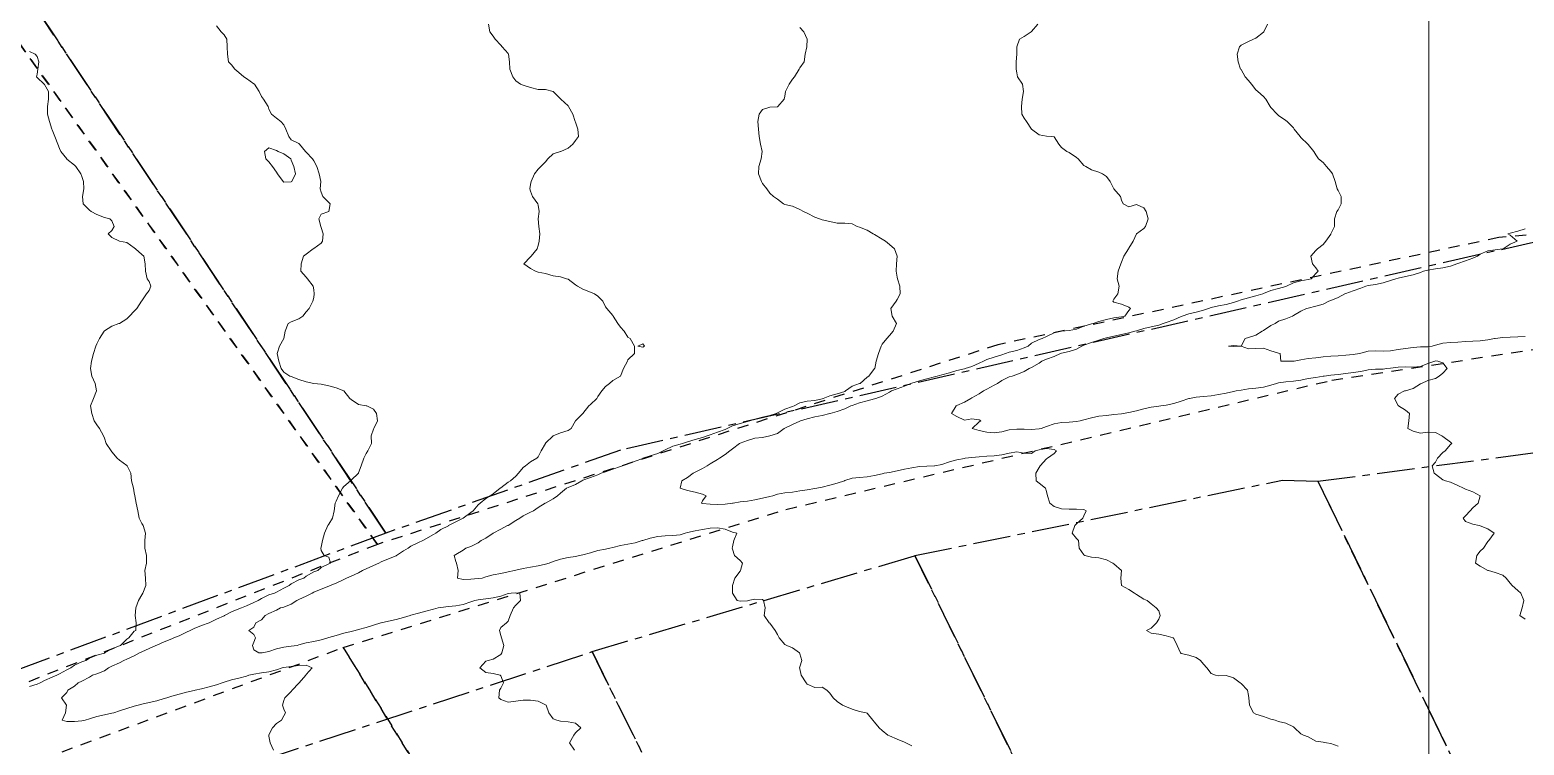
# Model space of a CAD drawing. Header units: centimetres. Extents: x 0 to 642158, y -847 to 649707.
# Drawn here: x 616373.3 to 616473.2, y 619821.1 to 619868.9 of the extents above; entities that cross this region are included whole.
import ezdxf

# ---------------------------------------------------------------- set-up
doc = ezdxf.new("R2010")
doc.units = ezdxf.units.CM
doc.header["$MEASUREMENT"] = 0
doc.linetypes.add('CENTERX2', pattern=[4, 2.5, -0.5, 0.5, -0.5])
doc.linetypes.add('JIS_02_0.7', pattern=[1.35, 0.75, -0.6])
for name, color, linetype, lineweight in [('MEV_grille', 254, 'Continuous', 9), ('WAL_parcellaire agricole', 7, 'JIS_02_0.7', 25), ('WAL_topographie 0.5', 253, 'Continuous', 20)]:
    doc.layers.add(name, color=color, linetype=linetype, lineweight=lineweight)
doc.layers.add('SPW_parcellaire cadastral', color=7, linetype='CENTERX2', lineweight=25, true_color=0xff0542)

# ---------------------------------------------------------------- blocks, each defined once
blk = doc.blocks.new('*U112')
at = {"layer": 'MEV_grille', "transparency": 33554687}
blk.add_lwpolyline([(0, 1825.476), (0, -1825.476)], dxfattribs=at)
blk = doc.blocks.new('*U113')
at = {"layer": 'MEV_grille', "color": 0, "linetype": 'ByBlock', "lineweight": -2, "transparency": 16777216}
blk.add_blockref('*U112', (1100, 0), dxfattribs=at)

msp = doc.modelspace()

# ---------------------------------------------------------------- linework, layer by layer
at = {"layer": 'SPW_parcellaire cadastral'}
for points in [[(616355.609, 620035.233), (616378.108, 620007.221), (616400.237, 619979.265), (616422.785, 619950.78), (616439.841, 619964.523), (616461.863, 619982.253), (616492.788, 620006.697), (616550.104, 619925.624), (616572.77, 619940.88), (616623.295, 619879.226), (616638.833, 619846.604), (616561.893, 619856.194), (616477.994, 619855.633), (616412.752, 619840.793), (616397.069, 619835.25), (616327.133, 619940.117), (616280.663, 620008.691), (616334.421, 620061.615), (616355.609, 620035.233)], [(616397.069, 619835.25), (616359.454, 619821.288), (616300.482, 619911.776), (616327.133, 619940.117), (616397.069, 619835.25)], [(616495.946, 619763.435), (616459.394, 619838.715), (616488.752, 619842.593), (616525.951, 619767.146)], [(616468.563, 619760.048), (616432.449, 619833.748), (616457.015, 619838.789), (616459.394, 619838.715), (616495.946, 619763.435)], [(616445.429, 619757.187), (616410.858, 619827.333), (616432.449, 619833.748), (616468.563, 619760.048)], [(616416.497, 619753.609), (616381.262, 619817.601), (616410.858, 619827.333), (616445.429, 619757.187)]]:
    msp.add_lwpolyline(points, dxfattribs=at)
at = {"layer": 'WAL_parcellaire agricole'}
for points in [[(616269.984, 619995.149), (616319.644, 620046.821), (616335.142, 620062.822), (616389.483, 619995.496), (616420.153, 619957.833), (616433.819, 619968.168), (616448.984, 619981.003), (616486.646, 620012.341), (616545.989, 619931.348), (616567.653, 619947.684), (616643.831, 619847.527), (616616.664, 619852.357), (616586.164, 619856.187), (616565.997, 619858.351), (616509.664, 619858.011), (616471.498, 619855.007), (616437.999, 619847.837), (616396.501, 619834.499), (616337.992, 619916.324), (616292.486, 619970.818), (616269.984, 619995.149)], [(616269.984, 619995.149), (616292.486, 619970.818), (616337.992, 619916.324), (616396.501, 619834.499), (616370.669, 619824.329), (616346.671, 619814.826), (616335.005, 619810.825), (616327.672, 619809.491), (616321.338, 619810.657), (616317.171, 619812.823), (616309.004, 619821.322), (616268.331, 619872.817), (616225.326, 619925.144), (616220.825, 619930.311), (616211.324, 619940.143), (616269.984, 619995.149)], [(616438.339, 619756.31), (616394.224, 619827.609), (616423.813, 619836.835), (616460.312, 619845.464), (616485.374, 619849.279), (616505.998, 619850.844), (616543.456, 619848.709), (616555.699, 619847.787), (616572.998, 619846.665), (616602.749, 619842.981), (616649.061, 619836.236), (616685.749, 619832.303), (616717.499, 619830.557), (616737.263, 619831.985), (616759.323, 619835.914), (616776.762, 619839.843), (616788.889, 619842.963), (616806.098, 619848.971), (616834.393, 619862.141), (616901.115, 619894.202)], [(616328.273, 619742.698), (616274.429, 619762.697), (616275.111, 619765.218), (616271.21, 619772.318), (616275.009, 619774.818), (616284.509, 619780.319), (616315.451, 619798.878), (616323.895, 619803.379), (616342.505, 619808.437), (616394.224, 619827.609), (616438.339, 619756.31), (616328.273, 619742.698)]]:
    msp.add_lwpolyline(points, dxfattribs=at)
at = {"layer": 'WAL_topographie 0.5'}
for points in [[(616385.75, 619869.139), (616386.068, 619868.75), (616386.25, 619868.539), (616386.427, 619868.25), (616386.467, 619867.75), (616386.472, 619867.25), (616386.559, 619866.75), (616386.75, 619866.547), (616386.982, 619866.25), (616387.25, 619866.034), (616387.572, 619865.75), (616387.75, 619865.629), (616388.25, 619865.278), (616388.29, 619865.25), (616388.6, 619864.75), (616388.75, 619864.432), (616388.883, 619864.25), (616389.2, 619863.75), (616389.25, 619863.571), (616389.423, 619863.25), (616389.75, 619862.984), (616390.05, 619862.75), (616390.25, 619862.523), (616390.372, 619862.25), (616390.592, 619861.75), (616390.75, 619861.528), (616391.25, 619861.285), (616391.296, 619861.25), (616391.702, 619860.75), (616391.75, 619860.71), (616392.176, 619860.25), (616392.25, 619860.117), (616392.454, 619859.75), (616392.612, 619859.25), (616392.721, 619858.75), (616392.684, 619858.25), (616392.75, 619858.023), (616392.85, 619857.75), (616393.25, 619857.35), (616393.35, 619857.25), (616393.25, 619856.75), (616393.25, 619856.75), (616392.75, 619856.568), (616392.583, 619856.25), (616392.727, 619855.75), (616392.75, 619855.678), (616392.886, 619855.25), (616392.839, 619854.75), (616392.75, 619854.622), (616392.25, 619854.274), (616392.202, 619854.25), (616391.75, 619853.9), (616391.562, 619853.75), (616391.417, 619853.25), (616391.382, 619852.75), (616391.75, 619852.361), (616391.821, 619852.25), (616392.206, 619851.75), (616392.25, 619851.5), (616392.286, 619851.25), (616392.25, 619851), (616392.19, 619850.75), (616391.936, 619850.25), (616391.75, 619850.033), (616391.52, 619849.75), (616391.25, 619849.578), (616390.75, 619849.38), (616390.528, 619849.25), (616390.327, 619848.75), (616390.25, 619848.25), (616390.25, 619848.25), (616389.955, 619847.75), (616389.795, 619847.25), (616389.908, 619846.75), (616390.076, 619846.25), (616390.25, 619846.015), (616390.659, 619845.75), (616390.75, 619845.723), (616391.25, 619845.524), (616391.75, 619845.354), (616392.25, 619845.25), (616392.25, 619845.25), (616392.75, 619845.203), (616393.25, 619845.088), (616393.75, 619844.967), (616394.25, 619844.75), (616394.25, 619844.75), (616394.67, 619844.25), (616394.75, 619844.173), (616395.25, 619843.856), (616395.75, 619843.764), (616395.788, 619843.75), (616396.25, 619843.528), (616396.447, 619843.25), (616396.521, 619842.75), (616396.267, 619842.25), (616396.25, 619842.187), (616396.098, 619841.75), (616396.107, 619841.25), (616395.857, 619840.75), (616395.75, 619840.57), (616395.59, 619840.25), (616395.42, 619839.75), (616395.25, 619839.279), (616395.236, 619839.25), (616394.75, 619838.788), (616394.7, 619838.75), (616394.25, 619838.364), (616394.168, 619838.25), (616393.902, 619837.75), (616393.75, 619837.382), (616393.684, 619837.25), (616393.615, 619836.75), (616393.5, 619836.25), (616393.25, 619835.859), (616393.194, 619835.75), (616392.959, 619835.25), (616392.838, 619834.75), (616392.75, 619834.312), (616392.727, 619834.25), (616392.75, 619834.083), (616392.95, 619833.75), (616393.25, 619833.643), (616393.365, 619833.25), (616393.25, 619833.197), (616392.75, 619832.963), (616392.528, 619832.75), (616392.25, 619832.676), (616391.75, 619832.376), (616391.595, 619832.25), (616391.25, 619832.125), (616390.75, 619831.861), (616390.61, 619831.75), (616390.25, 619831.567), (616389.75, 619831.312), (616389.631, 619831.25), (616389.25, 619831.124), (616388.75, 619830.886), (616388.531, 619830.75), (616388.25, 619830.614), (616387.75, 619830.396), (616387.407, 619830.25), (616387.25, 619830.196), (616386.75, 619829.992), (616386.284, 619829.75), (616386.25, 619829.734), (616385.75, 619829.492), (616385.253, 619829.25), (616385.25, 619829.249), (616384.75, 619829.077), (616384.25, 619828.883), (616383.993, 619828.75), (616383.75, 619828.628), (616383.25, 619828.4), (616382.896, 619828.25), (616382.75, 619828.184), (616382.25, 619827.989), (616381.75, 619827.774), (616381.699, 619827.75), (616381.25, 619827.536), (616380.75, 619827.33), (616380.588, 619827.25), (616380.25, 619827.045), (616379.75, 619826.822), (616379.56, 619826.75), (616379.25, 619826.582), (616378.75, 619826.352), (616378.533, 619826.25), (616378.25, 619826.057), (616377.75, 619825.854), (616377.463, 619825.75), (616377.25, 619825.619), (616376.75, 619825.358), (616376.502, 619825.25), (616376.25, 619825.032), (616375.812, 619824.75), (616375.75, 619824.611), (616375.389, 619824.25), (616375.706, 619823.75), (616375.661, 619823.25), (616375.422, 619822.75), (616375.75, 619822.672), (616376.25, 619822.661), (616376.75, 619822.711), (616376.958, 619822.75), (616377.25, 619822.854), (616377.75, 619822.988), (616378.25, 619823.102), (616378.75, 619823.215), (616378.892, 619823.25), (616379.25, 619823.368), (616379.75, 619823.54), (616380.25, 619823.696), (616380.5, 619823.75), (616380.75, 619823.816), (616381.25, 619823.928), (616381.75, 619824.055), (616382.25, 619824.191), (616382.428, 619824.25), (616382.75, 619824.35), (616383.25, 619824.492), (616383.75, 619824.618), (616384.25, 619824.734), (616384.31, 619824.75), (616384.75, 619824.845), (616385.25, 619824.979), (616385.75, 619825.12), (616386.122, 619825.25), (616386.25, 619825.286), (616386.75, 619825.439), (616387.25, 619825.565), (616387.75, 619825.694), (616387.914, 619825.75), (616388.25, 619825.828), (616388.75, 619825.915), (616389.25, 619825.984), (616389.75, 619826.115), (616390.132, 619826.25), (616390.25, 619826.275), (616390.75, 619826.342), (616391.25, 619826.413), (616391.75, 619826.434), (616392.142, 619826.25), (616391.75, 619825.797), (616391.72, 619825.75), (616391.282, 619825.25), (616391.25, 619825.217), (616390.802, 619824.75), (616390.75, 619824.672), (616390.315, 619824.25), (616390.25, 619824.068), (616390.153, 619823.75), (616390.25, 619823.481), (616390.37, 619823.25), (616390.25, 619823.036), (616390.102, 619822.75), (616389.75, 619822.534), (616389.495, 619822.25), (616389.25, 619821.77), (616389.237, 619821.75), (616389.25, 619821.694), (616389.335, 619821.25), (616389.564, 619820.75)], [(616403.94, 619869.25), (616404.015, 619868.75), (616404.25, 619868.464), (616404.386, 619868.25), (616404.75, 619867.85), (616404.845, 619867.75), (616405.25, 619867.303), (616405.279, 619867.25), (616405.338, 619866.75), (616405.368, 619866.25), (616405.559, 619865.75), (616405.75, 619865.479), (616406.074, 619865.25), (616406.25, 619865.192), (616406.75, 619865.037), (616407.25, 619864.89), (616407.75, 619864.896), (616408.25, 619864.757), (616408.263, 619864.75), (616408.75, 619864.263), (616408.769, 619864.25), (616409.25, 619863.802), (616409.292, 619863.75), (616409.565, 619863.25), (616409.735, 619862.75), (616409.75, 619862.714), (616409.917, 619862.25), (616409.944, 619861.75), (616409.75, 619861.492), (616409.564, 619861.25), (616409.25, 619860.981), (616408.762, 619860.75), (616408.75, 619860.744), (616408.25, 619860.592), (616407.902, 619860.25), (616407.75, 619860.065), (616407.428, 619859.75), (616407.25, 619859.564), (616407, 619859.25), (616406.786, 619858.75), (616406.75, 619858.536), (616406.705, 619858.25), (616406.75, 619858.096), (616406.865, 619857.75), (616407.224, 619857.25), (616407.25, 619857.159), (616407.33, 619856.75), (616407.26, 619856.25), (616407.303, 619855.75), (616407.365, 619855.25), (616407.311, 619854.75), (616407.25, 619854.477), (616407.193, 619854.25), (616406.788, 619853.75), (616406.75, 619853.712), (616406.288, 619853.25), (616406.75, 619852.934), (616407.068, 619852.75), (616407.25, 619852.679), (616407.75, 619852.607), (616408.25, 619852.447), (616408.75, 619852.382), (616409.159, 619852.25), (616409.25, 619852.226), (616409.75, 619851.835), (616409.888, 619851.75), (616410.25, 619851.544), (616410.75, 619851.361), (616411.013, 619851.25), (616411.25, 619851.089), (616411.589, 619850.75), (616411.75, 619850.375), (616411.85, 619850.25), (616412.25, 619849.788), (616412.278, 619849.75), (616412.579, 619849.25), (616412.75, 619849.019), (616413.009, 619848.75), (616413.25, 619848.344), (616413.416, 619848.25), (616413.694, 619847.75), (616413.704, 619847.25), (616413.25, 619846.833), (616413.219, 619846.75), (616412.967, 619846.25), (616412.75, 619845.75), (616412.75, 619845.75), (616412.25, 619845.444), (616412.017, 619845.25), (616411.75, 619845.04), (616411.511, 619844.75), (616411.25, 619844.375), (616411.173, 619844.25), (616410.75, 619843.843), (616410.646, 619843.75), (616410.25, 619843.25), (616410.25, 619843.25), (616409.75, 619842.75), (616409.75, 619842.75), (616409.45, 619842.25), (616409.25, 619842.103), (616408.75, 619841.961), (616408.25, 619841.75), (616408.25, 619841.75), (616407.75, 619841.263), (616407.74, 619841.25), (616407.45, 619840.75), (616407.25, 619840.35), (616407.175, 619840.25), (616406.75, 619840.007), (616406.397, 619839.75), (616406.25, 619839.638), (616405.929, 619839.25), (616405.75, 619839.062), (616405.397, 619838.75), (616405.25, 619838.652), (616404.75, 619838.275), (616404.721, 619838.25), (616404.25, 619837.875), (616404.054, 619837.75), (616403.75, 619837.565), (616403.373, 619837.25), (616403.25, 619837.137), (616402.904, 619836.75), (616402.75, 619836.638), (616402.25, 619836.25), (616402.25, 619836.25), (616401.75, 619836.007), (616401.263, 619835.75), (616401.25, 619835.745), (616400.75, 619835.488), (616400.408, 619835.25), (616400.25, 619835.168), (616399.75, 619834.875), (616399.538, 619834.75), (616399.25, 619834.616), (616398.75, 619834.375), (616398.568, 619834.25), (616398.25, 619834.071), (616397.772, 619833.75), (616397.75, 619833.738), (616397.25, 619833.539), (616396.75, 619833.334), (616396.596, 619833.25), (616396.25, 619833.091), (616395.75, 619832.873), (616395.513, 619832.75), (616395.25, 619832.608), (616394.75, 619832.379), (616394.442, 619832.25), (616394.25, 619832.152), (616393.75, 619831.9), (616393.356, 619831.75), (616393.25, 619831.701), (616392.75, 619831.499), (616392.25, 619831.297), (616392.135, 619831.25), (616391.75, 619831.039), (616391.25, 619830.81), (616391.128, 619830.75), (616390.75, 619830.502), (616390.25, 619830.313), (616390.021, 619830.25), (616389.75, 619830.111), (616389.25, 619829.873), (616389.007, 619829.75), (616388.75, 619829.466), (616388.369, 619829.25), (616388.25, 619828.958), (616387.917, 619828.75), (616388.25, 619828.472), (616388.347, 619828.25), (616388.25, 619827.964), (616388.15, 619827.75), (616388.25, 619827.45), (616388.583, 619827.25), (616388.75, 619827.246), (616388.79, 619827.25), (616389.25, 619827.35), (616389.75, 619827.513), (616390.25, 619827.625), (616390.75, 619827.691), (616391.138, 619827.75), (616391.25, 619827.779), (616391.75, 619827.915), (616392.25, 619828.011), (616392.75, 619828.128), (616393.191, 619828.25), (616393.25, 619828.272), (616393.75, 619828.422), (616394.25, 619828.564), (616394.75, 619828.687), (616395.009, 619828.75), (616395.25, 619828.813), (616395.75, 619828.95), (616396.25, 619829.097), (616396.736, 619829.25), (616396.75, 619829.254), (616397.25, 619829.361), (616397.75, 619829.481), (616398.25, 619829.625), (616398.704, 619829.75), (616398.75, 619829.762), (616399.25, 619829.901), (616399.75, 619830.04), (616400.25, 619830.174), (616400.562, 619830.25), (616400.75, 619830.287), (616401.25, 619830.353), (616401.75, 619830.395), (616402.25, 619830.474), (616402.75, 619830.652), (616403.03, 619830.75), (616403.25, 619830.795), (616403.75, 619830.852), (616404.25, 619830.935), (616404.75, 619831.047), (616405.25, 619831.22), (616405.438, 619831.25), (616405.75, 619831.266), (616406.028, 619831.25), (616406.062, 619830.75), (616405.75, 619830.427), (616405.601, 619830.25), (616405.382, 619829.75), (616405.25, 619829.375), (616405.135, 619829.25), (616404.75, 619828.938), (616404.671, 619828.75), (616404.75, 619828.417), (616404.798, 619828.25), (616404.948, 619827.75), (616404.823, 619827.25), (616404.75, 619827.146), (616404.25, 619826.825), (616403.9, 619826.75), (616403.75, 619826.696), (616403.359, 619826.25), (616403.75, 619825.945), (616404.25, 619825.875), (616404.704, 619825.75), (616404.75, 619825.717), (616404.939, 619825.25), (616404.75, 619824.882), (616404.674, 619824.75), (616404.614, 619824.25), (616404.75, 619824.128), (616405.25, 619823.964), (616405.75, 619824.027), (616406.25, 619824.095), (616406.75, 619824.088), (616407.25, 619824.028), (616407.75, 619823.784), (616407.779, 619823.75), (616407.966, 619823.25), (616408.25, 619822.854), (616408.5, 619822.75), (616408.75, 619822.685), (616409.25, 619822.65), (616409.75, 619822.561), (616410.109, 619822.25), (616409.75, 619821.902), (616409.644, 619821.75), (616409.348, 619821.25), (616409.694, 619820.75)], [(616424.75, 619869.036), (616425.019, 619868.75), (616425.241, 619868.25), (616425.208, 619867.75), (616425.109, 619867.25), (616425.039, 619866.75), (616424.75, 619866.343), (616424.705, 619866.25), (616424.385, 619865.75), (616424.25, 619865.583), (616424.028, 619865.25), (616423.796, 619864.75), (616423.75, 619864.438), (616423.692, 619864.25), (616423.274, 619863.75), (616423.25, 619863.731), (616422.75, 619863.705), (616422.25, 619863.566), (616422.036, 619863.25), (616421.947, 619862.75), (616421.989, 619862.25), (616422.041, 619861.75), (616422.111, 619861.25), (616422.234, 619860.75), (616422.156, 619860.25), (616422, 619859.75), (616421.992, 619859.25), (616422.179, 619858.75), (616422.25, 619858.618), (616422.542, 619858.25), (616422.75, 619857.972), (616423, 619857.75), (616423.25, 619857.576), (616423.667, 619857.25), (616423.75, 619857.202), (616424.25, 619857.095), (616424.75, 619856.88), (616425, 619856.75), (616425.25, 619856.625), (616425.75, 619856.371), (616426.058, 619856.25), (616426.25, 619856.182), (616426.75, 619856.066), (616427.25, 619855.953), (616427.75, 619855.962), (616428.25, 619855.924), (616428.583, 619855.75), (616428.75, 619855.689), (616429.25, 619855.493), (616429.655, 619855.25), (616429.75, 619855.197), (616430.25, 619854.882), (616430.477, 619854.75), (616430.75, 619854.536), (616431.083, 619854.25), (616431.25, 619853.75), (616431.25, 619853.75), (616431.25, 619853.75), (616431.224, 619853.25), (616431.194, 619852.75), (616431.25, 619852.35), (616431.279, 619852.25), (616431.437, 619851.75), (616431.454, 619851.25), (616431.25, 619850.857), (616431.19, 619850.75), (616430.843, 619850.25), (616430.917, 619849.75), (616431.204, 619849.25), (616430.992, 619848.75), (616430.75, 619848.462), (616430.56, 619848.25), (616430.25, 619847.875), (616430.191, 619847.75), (616430.017, 619847.25), (616429.85, 619846.75), (616429.774, 619846.25), (616429.75, 619846.241), (616429.375, 619845.75), (616429.25, 619845.671), (616428.778, 619845.25), (616428.75, 619845.239), (616428.25, 619845.063), (616427.806, 619844.75), (616427.75, 619844.724), (616427.25, 619844.56), (616426.75, 619844.432), (616426.304, 619844.25), (616426.25, 619844.234), (616425.75, 619844.116), (616425.25, 619844.058), (616424.75, 619843.947), (616424.363, 619843.75), (616424.25, 619843.713), (616423.75, 619843.534), (616423.25, 619843.291), (616423.161, 619843.25), (616422.75, 619843.12), (616422.25, 619843.007), (616421.75, 619842.862), (616421.417, 619842.75), (616421.25, 619842.706), (616420.75, 619842.585), (616420.25, 619842.421), (616419.899, 619842.25), (616419.75, 619842.185), (616419.25, 619841.997), (616418.75, 619841.828), (616418.549, 619841.75), (616418.25, 619841.647), (616417.75, 619841.497), (616417.25, 619841.36), (616416.894, 619841.25), (616416.75, 619841.205), (616416.25, 619841.052), (616415.75, 619840.817), (616415.623, 619840.75), (616415.25, 619840.575), (616414.75, 619840.411), (616414.261, 619840.25), (616414.25, 619840.246), (616413.75, 619840.066), (616413.25, 619839.876), (616412.884, 619839.75), (616412.75, 619839.696), (616412.25, 619839.527), (616411.75, 619839.337), (616411.474, 619839.25), (616411.25, 619839.143), (616410.75, 619838.966), (616410.25, 619838.783), (616410.164, 619838.75), (616409.75, 619838.505), (616409.25, 619838.308), (616409.138, 619838.25), (616408.75, 619837.917), (616408.537, 619837.75), (616408.25, 619837.542), (616407.75, 619837.261), (616407.732, 619837.25), (616407.25, 619836.969), (616406.943, 619836.75), (616406.75, 619836.651), (616406.25, 619836.403), (616406.03, 619836.25), (616405.75, 619836.085), (616405.25, 619835.772), (616405.21, 619835.75), (616404.75, 619835.512), (616404.256, 619835.25), (616404.25, 619835.246), (616403.75, 619834.908), (616403.438, 619834.75), (616403.25, 619834.595), (616402.75, 619834.366), (616402.417, 619834.25), (616402.25, 619834.112), (616401.75, 619833.818), (616401.63, 619833.75), (616401.75, 619833.35), (616401.793, 619833.25), (616401.913, 619832.75), (616401.863, 619832.25), (616402.25, 619832.158), (616402.75, 619832.178), (616403.25, 619832.214), (616403.516, 619832.25), (616403.75, 619832.334), (616404.25, 619832.463), (616404.75, 619832.55), (616405.25, 619832.663), (616405.672, 619832.75), (616405.75, 619832.779), (616406.25, 619832.885), (616406.75, 619832.968), (616407.25, 619833.063), (616407.75, 619833.176), (616407.991, 619833.25), (616408.25, 619833.354), (616408.75, 619833.515), (616409.25, 619833.621), (616409.75, 619833.699), (616410.019, 619833.75), (616410.25, 619833.798), (616410.75, 619833.94), (616411.25, 619834.08), (616411.75, 619834.183), (616412.038, 619834.25), (616412.25, 619834.302), (616412.75, 619834.419), (616413.25, 619834.504), (616413.75, 619834.601), (616414.219, 619834.75), (616414.25, 619834.759), (616414.75, 619834.913), (616415.25, 619835.02), (616415.75, 619835.076), (616416.25, 619835.099), (616416.75, 619835.146), (616417.086, 619835.25), (616417.25, 619835.287), (616417.75, 619835.409), (616418.25, 619835.502), (616418.75, 619835.577), (616419.25, 619835.61), (616419.75, 619835.518), (616420.25, 619835.325), (616420.531, 619835.25), (616420.331, 619834.75), (616420.25, 619834.333), (616420.234, 619834.25), (616420.25, 619834.179), (616420.387, 619833.75), (616420.75, 619833.417), (616420.91, 619833.25), (616420.794, 619832.75), (616420.75, 619832.7), (616420.395, 619832.25), (616420.25, 619831.75), (616420.25, 619831.25), (616420.562, 619830.75), (616420.75, 619830.698), (616421.25, 619830.731), (616421.306, 619830.75), (616421.75, 619830.848), (616422.25, 619830.808), (616422.328, 619830.75), (616422.44, 619830.25), (616422.355, 619829.75), (616422.7, 619829.25), (616422.75, 619829.227), (616423.1, 619828.75), (616423.25, 619828.469), (616423.359, 619828.25), (616423.75, 619827.819), (616423.883, 619827.75), (616424.25, 619827.578), (616424.727, 619827.25), (616424.75, 619827.188), (616424.875, 619826.75), (616424.75, 619826.312), (616424.738, 619826.25), (616424.75, 619826.187), (616424.84, 619825.75), (616425.184, 619825.25), (616425.25, 619825.169), (616425.75, 619824.944), (616426.25, 619824.96), (616426.558, 619824.75), (616426.75, 619824.558), (616426.972, 619824.25), (616427.25, 619824), (616427.607, 619823.75), (616427.75, 619823.699), (616428.25, 619823.483), (616428.75, 619823.338), (616429.178, 619823.25), (616429.25, 619823.217), (616429.639, 619822.75), (616429.75, 619822.625), (616430.05, 619822.25), (616430.25, 619822.059), (616430.632, 619821.75), (616430.75, 619821.705), (616431.25, 619821.489), (616431.75, 619821.285), (616431.833, 619821.25), (616432.25, 619821.036)], [(616440.661, 619869.25), (616440.25, 619868.763), (616440.228, 619868.75), (616439.75, 619868.426), (616439.434, 619868.25), (616439.25, 619867.75), (616439.25, 619867.25), (616439.25, 619867.25), (616439.219, 619866.75), (616439.218, 619866.25), (616439.25, 619866), (616439.315, 619865.75), (616439.639, 619865.25), (616439.702, 619864.75), (616439.607, 619864.25), (616439.578, 619863.75), (616439.595, 619863.25), (616439.75, 619862.969), (616439.902, 619862.75), (616440.25, 619862.25), (616440.25, 619862.25), (616440.75, 619861.868), (616441.25, 619861.775), (616441.583, 619861.75), (616441.75, 619861.729), (616442.061, 619861.25), (616442.25, 619861.017), (616442.613, 619860.75), (616442.75, 619860.692), (616443.25, 619860.35), (616443.35, 619860.25), (616443.75, 619859.813), (616443.868, 619859.75), (616444.25, 619859.518), (616444.75, 619859.363), (616444.983, 619859.25), (616445.25, 619859.076), (616445.492, 619858.75), (616445.75, 619858.25), (616445.75, 619858.25), (616446.19, 619857.75), (616446.25, 619857.499), (616446.375, 619857.25), (616446.75, 619857.062), (616447.25, 619857.2), (616447.75, 619856.99), (616447.908, 619856.75), (616448.045, 619856.25), (616447.854, 619855.75), (616447.75, 619855.6), (616447.25, 619855.25), (616447.25, 619855.25), (616447.028, 619854.75), (616446.75, 619854.296), (616446.732, 619854.25), (616446.41, 619853.75), (616446.25, 619853.35), (616446.206, 619853.25), (616446.036, 619852.75), (616445.962, 619852.25), (616446.098, 619851.75), (616446.013, 619851.25), (616445.75, 619850.893), (616445.689, 619850.75), (616445.75, 619850.683), (616446.25, 619850.541), (616446.75, 619850.34), (616446.852, 619850.25), (616446.75, 619850.128), (616446.486, 619849.75), (616446.25, 619849.7), (616445.75, 619849.629), (616445.25, 619849.518), (616444.75, 619849.389), (616444.366, 619849.25), (616444.25, 619849.23), (616443.75, 619849.071), (616443.25, 619848.878), (616442.75, 619848.789), (616442.25, 619848.75), (616442.25, 619848.75), (616441.75, 619848.64), (616441.25, 619848.397), (616440.955, 619848.25), (616440.75, 619848.184), (616440.25, 619847.952), (616440.007, 619847.75), (616439.75, 619847.624), (616439.25, 619847.461), (616438.75, 619847.341), (616438.502, 619847.25), (616438.25, 619847.17), (616437.75, 619847.006), (616437.25, 619846.846), (616437.033, 619846.75), (616436.75, 619846.616), (616436.25, 619846.387), (616435.794, 619846.25), (616435.75, 619846.236), (616435.25, 619846.112), (616434.75, 619845.957), (616434.25, 619845.832), (616433.937, 619845.75), (616433.75, 619845.699), (616433.25, 619845.555), (616432.75, 619845.426), (616432.25, 619845.274), (616432.183, 619845.25), (616431.75, 619845.07), (616431.25, 619844.886), (616430.882, 619844.75), (616430.75, 619844.675), (616430.25, 619844.401), (616429.83, 619844.25), (616429.75, 619844.217), (616429.25, 619844.084), (616428.75, 619843.964), (616428.25, 619843.782), (616428.169, 619843.75), (616427.75, 619843.547), (616427.25, 619843.376), (616426.782, 619843.25), (616426.75, 619843.236), (616426.25, 619843.112), (616425.75, 619843.013), (616425.25, 619842.88), (616424.786, 619842.75), (616424.75, 619842.733), (616424.25, 619842.513), (616423.75, 619842.269), (616423.706, 619842.25), (616423.25, 619841.914), (616422.75, 619841.75), (616422.75, 619841.75), (616422.25, 619841.652), (616421.75, 619841.588), (616421.25, 619841.443), (616420.75, 619841.264), (616420.714, 619841.25), (616420.25, 619840.876), (616420.07, 619840.75), (616419.75, 619840.5), (616419.375, 619840.25), (616419.25, 619840.179), (616418.75, 619839.875), (616418.552, 619839.75), (616418.25, 619839.574), (616417.75, 619839.317), (616417.625, 619839.25), (616417.25, 619838.973), (616416.858, 619838.75), (616416.75, 619838.25), (616417.25, 619838.089), (616417.75, 619837.983), (616418.25, 619837.861), (616418.485, 619837.75), (616418.25, 619837.417), (616418.17, 619837.25), (616418.25, 619837.223), (616418.75, 619837.176), (616419.25, 619837.161), (616419.75, 619837.185), (616420.25, 619837.246), (616420.283, 619837.25), (616420.75, 619837.351), (616421.25, 619837.397), (616421.75, 619837.476), (616422.25, 619837.582), (616422.75, 619837.698), (616422.948, 619837.75), (616423.25, 619837.863), (616423.75, 619837.953), (616424.25, 619837.994), (616424.75, 619838.067), (616425.25, 619838.151), (616425.75, 619838.223), (616425.894, 619838.25), (616426.25, 619838.32), (616426.75, 619838.446), (616427.25, 619838.587), (616427.726, 619838.75), (616427.75, 619838.76), (616428.25, 619838.914), (616428.75, 619838.965), (616429.25, 619839.006), (616429.75, 619839.113), (616430.25, 619839.224), (616430.393, 619839.25), (616430.75, 619839.31), (616431.25, 619839.423), (616431.75, 619839.527), (616432.25, 619839.606), (616432.75, 619839.693), (616433.25, 619839.729), (616433.75, 619839.74), (616433.785, 619839.75), (616434.25, 619839.845), (616434.75, 619840.011), (616435.25, 619840.148), (616435.75, 619840.243), (616435.797, 619840.25), (616436.25, 619840.298), (616436.75, 619840.354), (616437.25, 619840.389), (616437.75, 619840.418), (616438.25, 619840.486), (616438.75, 619840.6), (616439.25, 619840.69), (616439.75, 619840.602), (616440.25, 619840.568), (616440.485, 619840.75), (616440.75, 619840.814), (616441.25, 619840.913), (616441.75, 619840.838), (616441.917, 619840.75), (616441.75, 619840.57), (616441.306, 619840.25), (616441.25, 619840.213), (616440.819, 619839.75), (616440.75, 619839.632), (616440.533, 619839.25), (616440.543, 619838.75), (616440.75, 619838.596), (616441.185, 619838.25), (616441.25, 619838.028), (616441.313, 619837.75), (616441.461, 619837.25), (616441.75, 619837.03), (616442.25, 619836.865), (616442.75, 619836.847), (616443.25, 619836.854), (616443.75, 619836.833), (616443.9, 619836.75), (616443.75, 619836.417), (616443.667, 619836.25), (616443.25, 619835.875), (616443.136, 619835.75), (616442.956, 619835.25), (616443.25, 619834.893), (616443.383, 619834.75), (616443.438, 619834.25), (616443.75, 619833.796), (616443.796, 619833.75), (616444.25, 619833.648), (616444.75, 619833.592), (616445.25, 619833.464), (616445.679, 619833.25), (616445.75, 619833.202), (616446.25, 619832.75), (616446.25, 619832.75), (616446.25, 619832.75), (616446.218, 619832.25), (616446.25, 619831.75), (616446.25, 619831.75), (616446.75, 619831.482), (616447.132, 619831.25), (616447.25, 619831.159), (616447.75, 619830.846), (616447.977, 619830.75), (616448.25, 619830.536), (616448.583, 619830.25), (616448.75, 619830.068), (616448.84, 619829.75), (616448.75, 619829.5), (616448.604, 619829.25), (616448.25, 619828.896), (616447.932, 619828.75), (616448.25, 619828.566), (616448.75, 619828.491), (616449.25, 619828.385), (616449.704, 619828.25), (616449.75, 619828.204), (616449.988, 619827.75), (616450.194, 619827.25), (616450.25, 619827.218), (616450.75, 619827.101), (616451.25, 619826.945), (616451.536, 619826.75), (616451.75, 619826.489), (616451.97, 619826.25), (616452.25, 619825.861), (616452.536, 619825.75), (616452.75, 619825.716), (616453.25, 619825.739), (616453.75, 619825.587), (616454.203, 619825.25), (616454.25, 619825.205), (616454.679, 619824.75), (616454.75, 619824.393), (616454.774, 619824.25), (616454.818, 619823.75), (616455.075, 619823.25), (616455.25, 619823.158), (616455.75, 619822.989), (616456.25, 619822.81), (616456.528, 619822.75), (616456.75, 619822.659), (616457.25, 619822.556), (616457.75, 619822.3), (616457.821, 619822.25), (616458.25, 619821.85), (616458.438, 619821.75), (616458.75, 619821.636), (616459.25, 619821.342), (616459.75, 619821.293), (616459.964, 619821.25), (616460.25, 619821.191), (616460.75, 619821.009)], [(616456.021, 619869.25), (616455.764, 619868.75), (616455.75, 619868.734), (616455.25, 619868.333), (616455.083, 619868.25), (616454.75, 619868.103), (616454.25, 619867.861), (616454.156, 619867.75), (616453.993, 619867.25), (616454.054, 619866.75), (616454.225, 619866.25), (616454.25, 619866.222), (616454.524, 619865.75), (616454.75, 619865.5), (616454.95, 619865.25), (616455.25, 619864.861), (616455.37, 619864.75), (616455.75, 619864.433), (616455.903, 619864.25), (616456.202, 619863.75), (616456.25, 619863.692), (616456.661, 619863.25), (616456.75, 619863.161), (616457.25, 619862.817), (616457.333, 619862.75), (616457.75, 619862.333), (616457.811, 619862.25), (616458.196, 619861.75), (616458.25, 619861.687), (616458.727, 619861.25), (616458.75, 619861.221), (616459.113, 619860.75), (616459.25, 619860.519), (616459.434, 619860.25), (616459.75, 619860.01), (616459.967, 619859.75), (616460.25, 619859.423), (616460.36, 619859.25), (616460.547, 619858.75), (616460.687, 619858.25), (616460.75, 619858.139), (616460.939, 619857.75), (616460.948, 619857.25), (616460.75, 619856.864), (616460.661, 619856.75), (616460.509, 619856.25), (616460.5, 619855.75), (616460.263, 619855.25), (616460.25, 619855.231), (616459.921, 619854.75), (616459.75, 619854.547), (616459.37, 619854.25), (616459.25, 619854.139), (616458.911, 619853.75), (616459.02, 619853.25), (616459.25, 619852.976), (616459.413, 619852.75), (616459.25, 619852.598), (616458.936, 619852.25), (616458.75, 619852.201), (616458.25, 619852.101), (616457.75, 619851.973), (616457.299, 619851.75), (616457.25, 619851.737), (616456.75, 619851.598), (616456.25, 619851.456), (616455.75, 619851.27), (616455.709, 619851.25), (616455.25, 619851.113), (616454.75, 619850.978), (616454.25, 619850.842), (616454.015, 619850.75), (616453.75, 619850.667), (616453.25, 619850.537), (616452.75, 619850.445), (616452.25, 619850.316), (616452.069, 619850.25), (616451.75, 619850.138), (616451.25, 619850.009), (616450.75, 619849.894), (616450.324, 619849.75), (616450.25, 619849.721), (616449.75, 619849.509), (616449.25, 619849.316), (616449.047, 619849.25), (616448.75, 619849.152), (616448.25, 619849.039), (616447.75, 619848.917), (616447.25, 619848.773), (616447.157, 619848.75), (616446.75, 619848.625), (616446.25, 619848.525), (616445.75, 619848.419), (616445.25, 619848.294), (616445.074, 619848.25), (616444.75, 619848.135), (616444.25, 619847.979), (616443.75, 619847.804), (616443.601, 619847.75), (616443.25, 619847.549), (616442.75, 619847.383), (616442.25, 619847.267), (616442.182, 619847.25), (616441.75, 619847.061), (616441.25, 619846.868), (616440.938, 619846.75), (616440.75, 619846.615), (616440.25, 619846.312), (616440.09, 619846.25), (616439.75, 619846.055), (616439.25, 619845.845), (616438.95, 619845.75), (616438.75, 619845.684), (616438.25, 619845.441), (616437.966, 619845.25), (616437.75, 619845.139), (616437.25, 619844.869), (616437.041, 619844.75), (616436.75, 619844.55), (616436.25, 619844.284), (616436.179, 619844.25), (616435.75, 619843.996), (616435.25, 619843.768), (616435.212, 619843.75), (616434.882, 619843.25), (616435.25, 619843.038), (616435.75, 619842.798), (616436.25, 619842.883), (616436.75, 619842.813), (616436.844, 619842.75), (616436.75, 619842.678), (616436.276, 619842.25), (616436.75, 619842.098), (616437.25, 619841.991), (616437.75, 619841.961), (616438.25, 619842.027), (616438.75, 619842.151), (616439.25, 619842.204), (616439.75, 619842.187), (616440.25, 619842.175), (616440.75, 619842.214), (616440.891, 619842.25), (616441.25, 619842.386), (616441.75, 619842.561), (616442.25, 619842.638), (616442.75, 619842.668), (616443.25, 619842.707), (616443.488, 619842.75), (616443.75, 619842.811), (616444.25, 619842.96), (616444.75, 619843.056), (616445.25, 619843.121), (616445.75, 619843.184), (616446.25, 619843.232), (616446.379, 619843.25), (616446.75, 619843.309), (616447.25, 619843.432), (616447.75, 619843.562), (616448.25, 619843.666), (616448.75, 619843.729), (616448.893, 619843.75), (616449.25, 619843.805), (616449.75, 619843.914), (616450.25, 619844.067), (616450.75, 619844.237), (616450.812, 619844.25), (616451.25, 619844.332), (616451.75, 619844.375), (616452.25, 619844.425), (616452.75, 619844.504), (616453.25, 619844.601), (616453.75, 619844.708), (616453.931, 619844.75), (616454.25, 619844.81), (616454.75, 619844.884), (616455.25, 619844.943), (616455.75, 619845.012), (616456.25, 619845.131), (616456.611, 619845.25), (616456.75, 619845.284), (616457.25, 619845.357), (616457.75, 619845.398), (616458.25, 619845.47), (616458.75, 619845.574), (616459.25, 619845.657), (616459.75, 619845.739), (616459.798, 619845.75), (616460.25, 619845.804), (616460.75, 619845.851), (616461.25, 619845.911), (616461.75, 619845.983), (616462.25, 619846.054), (616462.75, 619846.155), (616463.25, 619846.21), (616463.75, 619846.202), (616463.97, 619846.25), (616464.25, 619846.272), (616464.75, 619846.334), (616465.25, 619846.353), (616465.75, 619846.335), (616466.25, 619846.387), (616466.75, 619846.575), (616467.203, 619846.75), (616467.25, 619846.755), (616467.4, 619846.75), (616467.75, 619846.633), (616468.024, 619846.25), (616467.75, 619845.947), (616467.491, 619845.75), (616467.25, 619845.594), (616466.75, 619845.458), (616466.309, 619845.25), (616466.25, 619845.221), (616465.75, 619844.917), (616465.25, 619844.768), (616465.183, 619844.75), (616464.75, 619844.547), (616464.513, 619844.25), (616464.75, 619843.775), (616464.775, 619843.75), (616465.25, 619843.478), (616465.508, 619843.25), (616465.469, 619842.75), (616465.408, 619842.25), (616465.75, 619842.074), (616466.25, 619841.926), (616466.75, 619841.991), (616467.25, 619841.981), (616467.679, 619841.75), (616467.75, 619841.697), (616468.25, 619841.338), (616468.344, 619841.25), (616468.25, 619841.171), (616467.902, 619840.75), (616467.75, 619840.629), (616467.383, 619840.25), (616467.25, 619840), (616467.04, 619839.75), (616467.173, 619839.25), (616467.25, 619839.202), (616467.75, 619838.821), (616467.917, 619838.75), (616468.25, 619838.652), (616468.75, 619838.433), (616469.125, 619838.25), (616469.25, 619838.181), (616469.75, 619838.01), (616470.25, 619837.75), (616470.25, 619837.75), (616470.25, 619837.75), (616470.103, 619837.25), (616469.75, 619836.934), (616469.566, 619836.75), (616469.25, 619836.397), (616469.111, 619836.25), (616469.25, 619836.022), (616469.75, 619835.85), (616470.167, 619835.75), (616470.25, 619835.738), (616470.75, 619835.547), (616471.182, 619835.25), (616470.809, 619834.75), (616470.75, 619834.683), (616470.454, 619834.25), (616470.25, 619834.046), (616470.009, 619833.75), (616469.935, 619833.25), (616470.25, 619833.043), (616470.75, 619832.764), (616470.8, 619832.75), (616471.25, 619832.618), (616471.75, 619832.442), (616471.988, 619832.25), (616472.25, 619831.906), (616472.369, 619831.75), (616472.75, 619831.417), (616472.961, 619831.25), (616473.169, 619830.75), (616473.039, 619830.25), (616472.89, 619829.75), (616473.25, 619829.5)], [(616373.25, 619867.431), (616373.611, 619867.25), (616373.75, 619867.094), (616373.86, 619866.75), (616373.799, 619866.25), (616373.75, 619865.917), (616373.706, 619865.75), (616373.75, 619865.687), (616374.217, 619865.25), (616374.25, 619865.226), (616374.52, 619864.75), (616374.517, 619864.25), (616374.455, 619863.75), (616374.45, 619863.25), (616374.583, 619862.75), (616374.733, 619862.25), (616374.75, 619862.197), (616374.927, 619861.75), (616375.127, 619861.25), (616375.25, 619860.954), (616375.346, 619860.75), (616375.735, 619860.25), (616375.75, 619860.238), (616376.25, 619859.828), (616376.33, 619859.75), (616376.684, 619859.25), (616376.75, 619859.075), (616376.853, 619858.75), (616376.867, 619858.25), (616376.778, 619857.75), (616376.827, 619857.25), (616377.25, 619856.837), (616377.371, 619856.75), (616377.75, 619856.53), (616378.25, 619856.343), (616378.617, 619856.25), (616378.75, 619856.117), (616378.903, 619855.75), (616378.75, 619855.461), (616378.5, 619855.25), (616378.75, 619855.015), (616379.25, 619854.75), (616379.25, 619854.75), (616379.75, 619854.662), (616380.25, 619854.308), (616380.333, 619854.25), (616380.75, 619853.875), (616380.897, 619853.75), (616380.986, 619853.25), (616380.991, 619852.75), (616381.115, 619852.25), (616381.25, 619852.055), (616381.352, 619851.75), (616381.25, 619851.461), (616381.076, 619851.25), (616380.75, 619850.781), (616380.742, 619850.75), (616380.415, 619850.25), (616380.25, 619850.074), (616379.938, 619849.75), (616379.75, 619849.566), (616379.25, 619849.262), (616379.213, 619849.25), (616378.75, 619849.079), (616378.25, 619848.766), (616378.233, 619848.75), (616377.914, 619848.25), (616377.75, 619847.905), (616377.686, 619847.75), (616377.515, 619847.25), (616377.385, 619846.75), (616377.331, 619846.25), (616377.413, 619845.75), (616377.637, 619845.25), (616377.733, 619844.75), (616377.513, 619844.25), (616377.32, 619843.75), (616377.403, 619843.25), (616377.563, 619842.75), (616377.75, 619842.494), (616377.929, 619842.25), (616378.196, 619841.75), (616378.25, 619841.592), (616378.373, 619841.25), (616378.701, 619840.75), (616378.75, 619840.679), (616379.103, 619840.25), (616379.25, 619840.134), (616379.75, 619839.772), (616379.772, 619839.75), (616380.02, 619839.25), (616380.066, 619838.75), (616380.207, 619838.25), (616380.25, 619837.95), (616380.275, 619837.75), (616380.383, 619837.25), (616380.481, 619836.75), (616380.58, 619836.25), (616380.75, 619835.896), (616380.85, 619835.75), (616381, 619835.25), (616380.956, 619834.75), (616380.964, 619834.25), (616381.074, 619833.75), (616381.069, 619833.25), (616380.962, 619832.75), (616380.991, 619832.25), (616381.026, 619831.75), (616380.826, 619831.25), (616380.75, 619831.118), (616380.524, 619830.75), (616380.345, 619830.25), (616380.301, 619829.75), (616380.386, 619829.25), (616380.35, 619828.75), (616380.25, 619828.708), (616379.878, 619828.25), (616379.75, 619828.176), (616379.317, 619827.75), (616379.25, 619827.722), (616378.75, 619827.525), (616378.28, 619827.25), (616378.25, 619827.238), (616377.75, 619827.098), (616377.25, 619826.906), (616377.008, 619826.75), (616376.75, 619826.642), (616376.25, 619826.428), (616376.006, 619826.25), (616375.75, 619826.119), (616375.25, 619825.842), (616375.06, 619825.75), (616374.75, 619825.635), (616374.25, 619825.401), (616373.957, 619825.25), (616373.75, 619825.164), (616373.25, 619824.999)], [(616390.75, 619858.721), (616390.787, 619858.75), (616391.028, 619859.25), (616390.909, 619859.75), (616390.75, 619860.162), (616390.707, 619860.25), (616390.25, 619860.59), (616389.875, 619860.75), (616389.75, 619860.82), (616389.25, 619861), (616388.957, 619860.75), (616389.05, 619860.25), (616389.25, 619860.063), (616389.492, 619859.75), (616389.75, 619859.36), (616389.828, 619859.25), (616390.194, 619858.75), (616390.25, 619858.696), (616390.75, 619858.721)], [(616473.25, 619855.591), (616472.75, 619855.427), (616472.25, 619855.301), (616472.096, 619855.25), (616472.25, 619855.15), (616472.721, 619854.75), (616472.25, 619854.555), (616471.769, 619854.25), (616471.75, 619854.247), (616471.25, 619854.179), (616470.75, 619854.109), (616470.25, 619853.887), (616470.051, 619853.75), (616469.75, 619853.623), (616469.25, 619853.442), (616468.75, 619853.273), (616468.685, 619853.25), (616468.25, 619853.095), (616467.75, 619852.969), (616467.25, 619852.909), (616466.75, 619852.829), (616466.461, 619852.75), (616466.25, 619852.665), (616465.75, 619852.518), (616465.25, 619852.408), (616464.75, 619852.288), (616464.598, 619852.25), (616464.25, 619852.138), (616463.75, 619851.982), (616463.25, 619851.865), (616462.75, 619851.788), (616462.594, 619851.75), (616462.25, 619851.624), (616461.75, 619851.433), (616461.25, 619851.266), (616461.198, 619851.25), (616460.75, 619850.994), (616460.25, 619850.786), (616460.125, 619850.75), (616459.75, 619850.556), (616459.25, 619850.415), (616458.75, 619850.272), (616458.625, 619850.25), (616458.25, 619850.083), (616457.75, 619849.783), (616457.685, 619849.75), (616457.25, 619849.571), (616456.75, 619849.403), (616456.529, 619849.25), (616456.25, 619849.114), (616455.75, 619848.784), (616455.672, 619848.75), (616455.25, 619848.485), (616454.75, 619848.33), (616454.536, 619848.25), (616454.25, 619847.75), (616454.75, 619847.559), (616455.25, 619847.596), (616455.75, 619847.602), (616456.25, 619847.438), (616456.75, 619847.283), (616456.875, 619847.25), (616456.917, 619846.75), (616457.25, 619846.743), (616457.75, 619846.747), (616457.812, 619846.75), (616458.25, 619846.833), (616458.75, 619846.91), (616459.25, 619846.969), (616459.75, 619847.03), (616460.25, 619847.072), (616460.75, 619847.103), (616461.25, 619847.133), (616461.75, 619847.183), (616462.162, 619847.25), (616462.25, 619847.284), (616462.75, 619847.403), (616463.25, 619847.428), (616463.75, 619847.417), (616464.25, 619847.434), (616464.75, 619847.516), (616465.25, 619847.581), (616465.75, 619847.645), (616466.25, 619847.693), (616466.75, 619847.707), (616467.021, 619847.75), (616467.25, 619847.808), (616467.75, 619847.944), (616468.25, 619847.978), (616468.75, 619848.005), (616469.25, 619848.066), (616469.75, 619848.084), (616470.25, 619848.09), (616470.75, 619848.165), (616471.2, 619848.25), (616471.25, 619848.262), (616471.75, 619848.316), (616472.25, 619848.349), (616472.75, 619848.368), (616473.25, 619848.393)], [(616414.375, 619847.75), (616414.25, 619847.683), (616413.917, 619847.75), (616414.25, 619847.893), (616414.375, 619847.75)], [(616453.75, 619847.724), (616454.25, 619847.75), (616453.75, 619847.781), (616453.417, 619847.75), (616453.75, 619847.724)]]:
    msp.add_lwpolyline(points, dxfattribs=at)

# ---------------------------------------------------------------- block references
at = {"layer": 'MEV_grille', "transparency": 33554687}
msp.add_blockref('*U113', (615366.814, 620593.644), dxfattribs=at)

doc.saveas('drawing.dxf')
